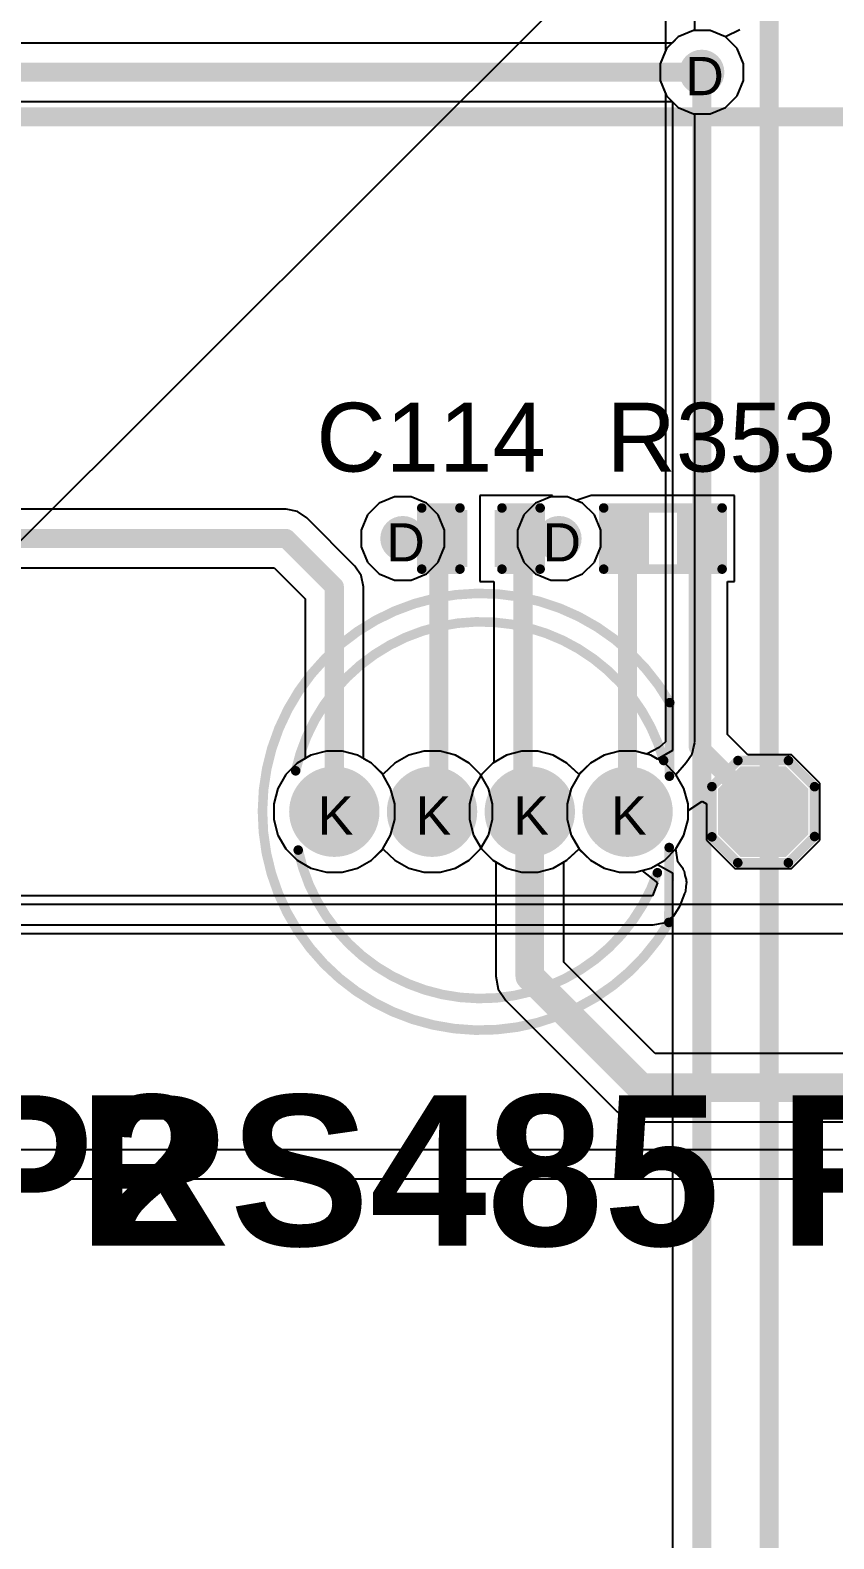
# Model space of a CAD drawing. Header units: inches. Extents: x -11 to 5428, y 0 to 5423.
# Drawn here: x 43.49 to 54.18, y 36.1 to 56.15 of the extents above; entities that cross this region are included whole.
import ezdxf

# ---------------------------------------------------------------- set-up
doc = ezdxf.new("R2010")
doc.units = ezdxf.units.IN
for name, color, linetype in [('Bottom Layer', 5, 'Continuous'), ('Bottom Solder', 6, 'Continuous'), ('Dimension', 6, 'Continuous'), ('Drill Drawing', 1, 'Continuous'), ('GND', 16, 'Continuous'), ('Multi-Layer', 9, 'Continuous'), ('Pad Holes', 156, 'Continuous'), ('PWR', 76, 'Continuous'), ('Top Layer', 1, 'Continuous'), ('Top Overlay', 2, 'Continuous'), ('Top Paste', 8, 'Continuous'), ('Top Solder', 216, 'Continuous'), ('Via Holes', 16, 'Continuous')]:
    doc.layers.add(name, color=color, linetype=linetype)
doc.styles.add('Arial', font='', dxfattribs={"height": 0.2})
doc.styles.add('Arial_Bold', font='', dxfattribs={"height": 0.2})
doc.styles.get('Arial').set_extended_font_data('Arial')
doc.styles.get('Arial_Bold').set_extended_font_data('Arial', bold=True)

# ---------------------------------------------------------------- blocks, each defined once
blk = doc.blocks.new('R___0402_268')
at = {"layer": 'Top Layer'}
for points in [[(-0.6984822199999999, -0.31747968), (-0.6984822199999999, 0.31752032), (-0.24128222, 0.31752032), (-0.24128222, -0.31747968)], [(0.24131778, -0.31747968), (0.24131778, 0.31752032), (0.69851778, 0.31752032), (0.69851778, -0.31747968)]]:
    blk.add_hatch(color=1, dxfattribs=at).paths.add_polyline_path(points)
at = {"layer": 'Top Paste'}
for points in [[(-0.6984822199999999, -0.31747968), (-0.6984822199999999, 0.31752032), (-0.24128222, 0.31752032), (-0.24128222, -0.31747968)], [(0.24131778, -0.31747968), (0.24131778, 0.31752032), (0.69851778, 0.31752032), (0.69851778, -0.31747968)]]:
    blk.add_hatch(color=8, dxfattribs=at).paths.add_polyline_path(points)
at = {"layer": 'Top Solder'}
for points in [[(-0.7534833799999999, -0.37248084), (-0.7534833799999999, 0.37252148), (-0.1862810599999999, 0.37252148), (-0.18628106, -0.37248084)], [(0.18631662, -0.37248084), (0.18631662, 0.37252148), (0.75351894, 0.37252148), (0.75351894, -0.37248084)]]:
    blk.add_hatch(color=216, dxfattribs=at).paths.add_polyline_path(points)
at = {"layer": 'Top Overlay'}
for points in [[(-0.78738222, -0.40637968, 0.127, 0.127, 0), (-0.78738222, 0.4064203199999999, 0.127, 0.127, 0)], [(-0.78738222, 0.4064203199999999, 0.127, 0.127, 0), (0.78741778, 0.4064203199999999, 0.127, 0.127, 0)], [(0.78741778, -0.40637968, 0.127, 0.127, 0), (0.78741778, 0.4064203199999999, 0.127, 0.127, 0)], [(-0.78738222, -0.40637968, 0.127, 0.127, 0), (0.78741778, -0.40637968, 0.127, 0.127, 0)], [(-0.81278222, -0.4317796799999999, 0.0032258, 0.0032258, 0), (0.8128177799999999, -0.4317796799999999, 0.0032258, 0.0032258, 0)]]:
    blk.add_lwpolyline(points, format="xyseb", dxfattribs=at)
for points in [[(-0.81913222, 0.4064203199999999, 0.0635, 0.0635, 1), (-0.75563222, 0.4064203199999999, 0.0635, 0.0635, 1)], [(-0.81913222, 0.4064203199999999, 0.0635, 0.0635, 1), (-0.75563222, 0.4064203199999999, 0.0635, 0.0635, 1)], [(0.75566778, 0.4064203199999999, 0.0635, 0.0635, 1), (0.81916778, 0.4064203199999999, 0.0635, 0.0635, 1)], [(0.75566778, 0.4064203199999999, 0.0635, 0.0635, 1), (0.81916778, 0.4064203199999999, 0.0635, 0.0635, 1)], [(-0.81913222, -0.40637968, 0.0635, 0.0635, 1), (-0.75563222, -0.40637968, 0.0635, 0.0635, 1)], [(-0.81913222, -0.40637968, 0.0635, 0.0635, 1), (-0.75563222, -0.40637968, 0.0635, 0.0635, 1)], [(0.75566778, -0.40637968, 0.0635, 0.0635, 1), (0.81916778, -0.40637968, 0.0635, 0.0635, 1)], [(0.75566778, -0.40637968, 0.0635, 0.0635, 1), (0.81916778, -0.40637968, 0.0635, 0.0635, 1)], [(-0.8135873999999998, -0.4317796799999999, 0.0016129, 0.0016129, 1), (-0.8119770399999999, -0.4317796799999999, 0.0016129, 0.0016129, 1)], [(0.8120125999999999, -0.4317796799999999, 0.0016129, 0.0016129, 1), (0.81362296, -0.4317796799999999, 0.0016129, 0.0016129, 1)]]:
    blk.add_lwpolyline(points, format="xyseb", close=True, dxfattribs=at)
blk = doc.blocks.new('WS2812D_F5_269')
at = {"layer": 'Bottom Layer'}
h = blk.add_hatch(color=5, dxfattribs=at)
edge = h.paths.add_edge_path()
edge.add_arc((-1.9499707, 2.032e-05), 0.5499989, 0, 360)
h = blk.add_hatch(color=5, dxfattribs=at)
edge = h.paths.add_edge_path()
edge.add_arc((-0.6499986999999999, 2.032e-05), 0.5499989, 0, 360)
h = blk.add_hatch(color=5, dxfattribs=at)
edge = h.paths.add_edge_path()
edge.add_arc((0.6499733, 2.032e-05), 0.5499989, 0, 360)
h = blk.add_hatch(color=5, dxfattribs=at)
edge = h.paths.add_edge_path()
edge.add_arc((1.9499453, 2.032e-05), 0.5499989, 0, 360)
at = {"layer": 'Bottom Solder'}
h = blk.add_hatch(color=6, dxfattribs=at)
edge = h.paths.add_edge_path()
edge.add_arc((-1.9499707, 2.032e-05), 0.6007989, 0, 360)
h = blk.add_hatch(color=6, dxfattribs=at)
edge = h.paths.add_edge_path()
edge.add_arc((-0.6499986999999999, 2.032e-05), 0.6007989, 0, 360)
h = blk.add_hatch(color=6, dxfattribs=at)
edge = h.paths.add_edge_path()
edge.add_arc((0.6499733, 2.032e-05), 0.6007989, 0, 360)
h = blk.add_hatch(color=6, dxfattribs=at)
edge = h.paths.add_edge_path()
edge.add_arc((1.9499453, 2.032e-05), 0.6007989, 0, 360)
at = {"layer": 'GND'}
h = blk.add_hatch(color=16, dxfattribs=at)
edge = h.paths.add_edge_path()
edge.add_arc((-1.9499707, 2.032e-05), 0.5499989, 0, 360)
h = blk.add_hatch(color=16, dxfattribs=at)
edge = h.paths.add_edge_path()
edge.add_arc((-0.6499986999999999, 2.032e-05), 0.5499989, 0, 360)
h = blk.add_hatch(color=16, dxfattribs=at)
edge = h.paths.add_edge_path()
edge.add_arc((0.6499733, 2.032e-05), 0.5499989, 0, 360)
h = blk.add_hatch(color=16, dxfattribs=at)
edge = h.paths.add_edge_path()
edge.add_arc((1.9499453, 2.032e-05), 0.5499989, 0, 360)
at = {"layer": 'Multi-Layer'}
h = blk.add_hatch(color=9, dxfattribs=at)
edge = h.paths.add_edge_path()
edge.add_arc((-1.9499707, 2.032e-05), 0.5499989, 0, 360)
h = blk.add_hatch(color=9, dxfattribs=at)
edge = h.paths.add_edge_path()
edge.add_arc((-0.6499986999999999, 2.032e-05), 0.5499989, 0, 360)
h = blk.add_hatch(color=9, dxfattribs=at)
edge = h.paths.add_edge_path()
edge.add_arc((0.6499733, 2.032e-05), 0.5499989, 0, 360)
h = blk.add_hatch(color=9, dxfattribs=at)
edge = h.paths.add_edge_path()
edge.add_arc((1.9499453, 2.032e-05), 0.5499989, 0, 360)
at = {"layer": 'Pad Holes'}
h = blk.add_hatch(color=7, dxfattribs=at)
edge = h.paths.add_edge_path()
edge.add_arc((-1.9499707, 2.032e-05), 0.35999928, 0, 360)
h = blk.add_hatch(color=7, dxfattribs=at)
edge = h.paths.add_edge_path()
edge.add_arc((-0.6499986999999999, 2.032e-05), 0.35999928, 0, 360)
h = blk.add_hatch(color=7, dxfattribs=at)
edge = h.paths.add_edge_path()
edge.add_arc((0.6499733, 2.032e-05), 0.35999928, 0, 360)
h = blk.add_hatch(color=7, dxfattribs=at)
edge = h.paths.add_edge_path()
edge.add_arc((1.9499453, 2.032e-05), 0.35999928, 0, 360)
at = {"layer": 'PWR'}
h = blk.add_hatch(color=76, dxfattribs=at)
edge = h.paths.add_edge_path()
edge.add_arc((-1.9499707, 2.032e-05), 0.5499989, 0, 360)
h = blk.add_hatch(color=76, dxfattribs=at)
edge = h.paths.add_edge_path()
edge.add_arc((-0.6499986999999999, 2.032e-05), 0.5499989, 0, 360)
h = blk.add_hatch(color=76, dxfattribs=at)
edge = h.paths.add_edge_path()
edge.add_arc((0.6499733, 2.032e-05), 0.5499989, 0, 360)
h = blk.add_hatch(color=76, dxfattribs=at)
edge = h.paths.add_edge_path()
edge.add_arc((1.9499453, 2.032e-05), 0.5499989, 0, 360)
at = {"layer": 'Top Layer'}
h = blk.add_hatch(color=1, dxfattribs=at)
edge = h.paths.add_edge_path()
edge.add_arc((-1.9499707, 2.032e-05), 0.5499989, 0, 360)
h = blk.add_hatch(color=1, dxfattribs=at)
edge = h.paths.add_edge_path()
edge.add_arc((-0.6499986999999999, 2.032e-05), 0.5499989, 0, 360)
h = blk.add_hatch(color=1, dxfattribs=at)
edge = h.paths.add_edge_path()
edge.add_arc((0.6499733, 2.032e-05), 0.5499989, 0, 360)
h = blk.add_hatch(color=1, dxfattribs=at)
edge = h.paths.add_edge_path()
edge.add_arc((1.9499453, 2.032e-05), 0.5499989, 0, 360)
at = {"layer": 'Top Solder'}
h = blk.add_hatch(color=216, dxfattribs=at)
edge = h.paths.add_edge_path()
edge.add_arc((-1.9499707, 2.032e-05), 0.6007989, 0, 360)
h = blk.add_hatch(color=216, dxfattribs=at)
edge = h.paths.add_edge_path()
edge.add_arc((-0.6499986999999999, 2.032e-05), 0.6007989, 0, 360)
h = blk.add_hatch(color=216, dxfattribs=at)
edge = h.paths.add_edge_path()
edge.add_arc((0.6499733, 2.032e-05), 0.6007989, 0, 360)
h = blk.add_hatch(color=216, dxfattribs=at)
edge = h.paths.add_edge_path()
edge.add_arc((1.9499453, 2.032e-05), 0.6007989, 0, 360)
at = {"layer": 'Top Overlay'}
for points in [[(2.49976894, -1.47119086, 0.127, 0.127, -3.705200551698449), (2.5109424, 1.44950434, 0.127, 0.127, 0)], [(-2.4642064, 0.5431282, 0.127, 0.127, -0.7808570852572787), (2.4299926, 0.68000626, 0.127, 0.127, 0)], [(2.5072213, 0.47195232, 0.127, 0.127, 0), (2.5109297, 1.44949672, 0.127, 0.127, 0)], [(2.3466552, -0.81129886, 0.127, 0.127, -0.7609480543791828), (-2.4299926, -0.51000914, 0.127, 0.127, 0)], [(2.4997537, -1.47119848, 0.127, 0.127, 0), (2.5035637, -0.4761788799999999, 0.127, 0.127, 0)]]:
    blk.add_lwpolyline(points, format="xyseb", dxfattribs=at)
for points in [[(2.4791797, 1.44949672, 0.0635, 0.0635, 1), (2.5426797, 1.44949672, 0.0635, 0.0635, 1)], [(2.4791924, 1.44950434, 0.0635, 0.0635, 1), (2.5426924, 1.44950434, 0.0635, 0.0635, 1)], [(-2.4959564, 0.5431282, 0.0635, 0.0635, 1), (-2.4324564, 0.5431282, 0.0635, 0.0635, 1)], [(2.3982426, 0.68000626, 0.0635, 0.0635, 1), (2.4617426, 0.68000626, 0.0635, 0.0635, 1)], [(2.4754713, 0.47195232, 0.0635, 0.0635, 1), (2.5389713, 0.47195232, 0.0635, 0.0635, 1)], [(-2.4617426, -0.51000914, 0.0635, 0.0635, 1), (-2.3982426, -0.51000914, 0.0635, 0.0635, 1)], [(2.4718137, -0.4761788799999999, 0.0635, 0.0635, 1), (2.5353137, -0.4761788799999999, 0.0635, 0.0635, 1)], [(2.3149052, -0.81129886, 0.0635, 0.0635, 1), (2.3784052, -0.81129886, 0.0635, 0.0635, 1)], [(2.4680037, -1.47119848, 0.0635, 0.0635, 1), (2.5315037, -1.47119848, 0.0635, 0.0635, 1)], [(2.46801894, -1.47119086, 0.0635, 0.0635, 1), (2.53151894, -1.47119086, 0.0635, 0.0635, 1)]]:
    blk.add_lwpolyline(points, format="xyseb", close=True, dxfattribs=at)
blk = doc.blocks.new('C___0402_270')
at = {"layer": 'Top Layer'}
for points in [[(-0.6985127, -0.31747968), (-0.6985127, 0.31752032), (-0.2413126999999999, 0.31752032), (-0.2413127, -0.31747968)], [(0.2412873, -0.31747968), (0.2412873, 0.31752032), (0.6984872999999999, 0.31752032), (0.6984872999999999, -0.31747968)]]:
    blk.add_hatch(color=1, dxfattribs=at).paths.add_polyline_path(points)
at = {"layer": 'Top Paste'}
for points in [[(-0.6985127, -0.31747968), (-0.6985127, 0.31752032), (-0.2413126999999999, 0.31752032), (-0.2413127, -0.31747968)], [(0.2412873, -0.31747968), (0.2412873, 0.31752032), (0.6984872999999999, 0.31752032), (0.6984872999999999, -0.31747968)]]:
    blk.add_hatch(color=8, dxfattribs=at).paths.add_polyline_path(points)
at = {"layer": 'Top Solder'}
for points in [[(-0.7585125799999999, -0.37747956), (-0.7585125799999999, 0.3775202), (-0.18131282, 0.3775202), (-0.18131282, -0.37747956)], [(0.1812874199999999, -0.37747956), (0.18128742, 0.3775202), (0.75848718, 0.3775202), (0.75848718, -0.37747956)]]:
    blk.add_hatch(color=216, dxfattribs=at).paths.add_polyline_path(points)
at = {"layer": 'Top Overlay'}
for points in [[(-0.7874127, 0.4064203199999999, 0.127, 0.127, 0), (-0.2794127, 0.4064203199999999, 0.127, 0.127, 0)], [(-0.7874127, -0.40637968, 0.127, 0.127, 0), (-0.7874127, 0.4064203199999999, 0.127, 0.127, 0)], [(0.2793873, 0.4064203199999999, 0.127, 0.127, 0), (0.7873872999999999, 0.4064203199999999, 0.127, 0.127, 0)], [(0.7873872999999999, -0.40637968, 0.127, 0.127, 0), (0.7873872999999999, 0.4064203199999999, 0.127, 0.127, 0)], [(-0.7874127, -0.40637968, 0.127, 0.127, 0), (-0.2794127, -0.40637968, 0.127, 0.127, 0)], [(0.2793873, -0.40637968, 0.127, 0.127, 0), (0.7873872999999999, -0.40637968, 0.127, 0.127, 0)]]:
    blk.add_lwpolyline(points, format="xyseb", dxfattribs=at)
for points in [[(-0.8191627, 0.4064203199999999, 0.0635, 0.0635, 1), (-0.7556626999999999, 0.4064203199999999, 0.0635, 0.0635, 1)], [(-0.8191627, 0.4064203199999999, 0.0635, 0.0635, 1), (-0.7556626999999999, 0.4064203199999999, 0.0635, 0.0635, 1)], [(-0.3111627, 0.4064203199999999, 0.0635, 0.0635, 1), (-0.2476627, 0.4064203199999999, 0.0635, 0.0635, 1)], [(0.2476373, 0.4064203199999999, 0.0635, 0.0635, 1), (0.3111373, 0.4064203199999999, 0.0635, 0.0635, 1)], [(0.7556373, 0.4064203199999999, 0.0635, 0.0635, 1), (0.8191373, 0.4064203199999999, 0.0635, 0.0635, 1)], [(0.7556373, 0.4064203199999999, 0.0635, 0.0635, 1), (0.8191373, 0.4064203199999999, 0.0635, 0.0635, 1)], [(-0.8191627, -0.40637968, 0.0635, 0.0635, 1), (-0.7556626999999999, -0.40637968, 0.0635, 0.0635, 1)], [(-0.8191627, -0.40637968, 0.0635, 0.0635, 1), (-0.7556626999999999, -0.40637968, 0.0635, 0.0635, 1)], [(-0.3111627, -0.40637968, 0.0635, 0.0635, 1), (-0.2476627, -0.40637968, 0.0635, 0.0635, 1)], [(0.2476373, -0.40637968, 0.0635, 0.0635, 1), (0.3111373, -0.40637968, 0.0635, 0.0635, 1)], [(0.7556373, -0.40637968, 0.0635, 0.0635, 1), (0.8191373, -0.40637968, 0.0635, 0.0635, 1)], [(0.7556373, -0.40637968, 0.0635, 0.0635, 1), (0.8191373, -0.40637968, 0.0635, 0.0635, 1)]]:
    blk.add_lwpolyline(points, format="xyseb", close=True, dxfattribs=at)
blk = doc.blocks.new('T____________0_5___642')
at = {"layer": 'Top Layer'}
blk.add_hatch(color=1, dxfattribs=at).paths.add_polyline_path([(0.250017915, 0.50002059), (-0.249982355, 0.50002059), (-0.4999824899999999, 0.250020455), (-0.4999824899999999, -0.249979815), (-0.249982355, -0.49997995), (0.250017915, -0.49997995), (0.5000180499999999, -0.249979815), (0.5000180499999999, 0.250020455)])
at = {"layer": 'Top Paste'}
blk.add_hatch(color=8, dxfattribs=at).paths.add_polyline_path([(0.250017915, 0.50002059), (-0.249982355, 0.50002059), (-0.4999824899999999, 0.250020455), (-0.4999824899999999, -0.249979815), (-0.249982355, -0.49997995), (0.250017915, -0.49997995), (0.5000180499999999, -0.249979815), (0.5000180499999999, 0.250020455)])
at = {"layer": 'Top Solder'}
blk.add_hatch(color=216, dxfattribs=at).paths.add_polyline_path([(0.300817915, 0.60162059), (-0.300782355, 0.60162059), (-0.60158249, 0.300820455), (-0.60158249, -0.300779815), (-0.300782355, -0.60157995), (0.300817915, -0.60157995), (0.6016180499999999, -0.300779815), (0.6016180499999999, 0.300820455)])
at = {"layer": 'Top Overlay'}
for points in [[(-0.68187062, 0.33316672, 0.127, 0.127, 0), (-0.33551622, 0.67952112, 0.127, 0.127, 0)], [(-0.33551622, 0.67952112, 0.127, 0.127, 0), (0.33651698, 0.67952112, 0.127, 0.127, 0)], [(0.33651698, 0.67952112, 0.127, 0.127, 0), (0.68363338, 0.33235392, 0.127, 0.127, 0)], [(-0.68187062, -0.33414208, 0.127, 0.127, 0), (-0.68187062, 0.33316672, 0.127, 0.127, 0)], [(0.68363338, -0.32982408, 0.127, 0.127, 0), (0.68363338, 0.33235392, 0.127, 0.127, 0)], [(-0.68187062, -0.33414208, 0.127, 0.127, 0), (-0.33739582, -0.67861688, 0.127, 0.127, 0)], [(0.33489138, -0.67861688, 0.127, 0.127, 0), (0.68363338, -0.32982408, 0.127, 0.127, 0)], [(-0.33739582, -0.67861688, 0.127, 0.127, 0), (0.33489138, -0.67861688, 0.127, 0.127, 0)]]:
    blk.add_lwpolyline(points, format="xyseb", dxfattribs=at)
for points in [[(-0.36726622, 0.67952112, 0.0635, 0.0635, 1), (-0.30376622, 0.67952112, 0.0635, 0.0635, 1)], [(-0.36726622, 0.67952112, 0.0635, 0.0635, 1), (-0.30376622, 0.67952112, 0.0635, 0.0635, 1)], [(0.30476698, 0.67952112, 0.0635, 0.0635, 1), (0.36826698, 0.67952112, 0.0635, 0.0635, 1)], [(0.30476698, 0.67952112, 0.0635, 0.0635, 1), (0.36826698, 0.67952112, 0.0635, 0.0635, 1)], [(-0.7136206199999999, 0.33316672, 0.0635, 0.0635, 1), (-0.65012062, 0.33316672, 0.0635, 0.0635, 1)], [(-0.7136206199999999, 0.33316672, 0.0635, 0.0635, 1), (-0.65012062, 0.33316672, 0.0635, 0.0635, 1)], [(0.6518833799999999, 0.33235392, 0.0635, 0.0635, 1), (0.71538338, 0.33235392, 0.0635, 0.0635, 1)], [(0.6518833799999999, 0.33235392, 0.0635, 0.0635, 1), (0.71538338, 0.33235392, 0.0635, 0.0635, 1)], [(-0.7136206199999999, -0.33414208, 0.0635, 0.0635, 1), (-0.65012062, -0.33414208, 0.0635, 0.0635, 1)], [(-0.7136206199999999, -0.33414208, 0.0635, 0.0635, 1), (-0.65012062, -0.33414208, 0.0635, 0.0635, 1)], [(0.6518833799999999, -0.32982408, 0.0635, 0.0635, 1), (0.71538338, -0.32982408, 0.0635, 0.0635, 1)], [(0.6518833799999999, -0.32982408, 0.0635, 0.0635, 1), (0.71538338, -0.32982408, 0.0635, 0.0635, 1)], [(-0.36914582, -0.67861688, 0.0635, 0.0635, 1), (-0.30564582, -0.67861688, 0.0635, 0.0635, 1)], [(-0.36914582, -0.67861688, 0.0635, 0.0635, 1), (-0.30564582, -0.67861688, 0.0635, 0.0635, 1)], [(0.30314138, -0.67861688, 0.0635, 0.0635, 1), (0.36664138, -0.67861688, 0.0635, 0.0635, 1)], [(0.30314138, -0.67861688, 0.0635, 0.0635, 1), (0.36664138, -0.67861688, 0.0635, 0.0635, 1)]]:
    blk.add_lwpolyline(points, format="xyseb", close=True, dxfattribs=at)

msp = doc.modelspace()

# ---------------------------------------------------------------- hatches: boundary and pattern name
at = {"layer": 'Bottom Layer'}
h = msp.add_hatch(color=5, dxfattribs=at)
edge = h.paths.add_edge_path()
edge.add_arc((52.42555682, 55.5928403), 0.2999994, 0, 360)
h = msp.add_hatch(color=5, dxfattribs=at)
edge = h.paths.add_edge_path()
edge.add_arc((48.44880074, 49.3964595), 0.2999994, 0, 360)
h = msp.add_hatch(color=5, dxfattribs=at)
edge = h.paths.add_edge_path()
edge.add_arc((50.52659186, 49.3964595), 0.2999994, 0, 360)
at = {"layer": 'GND'}
h = msp.add_hatch(color=16, dxfattribs=at)
edge = h.paths.add_edge_path()
edge.add_arc((52.42555682, 55.5928403), 0.2999994, 0, 360)
h = msp.add_hatch(color=16, dxfattribs=at)
edge = h.paths.add_edge_path()
edge.add_arc((48.44880074, 49.3964595), 0.2999994, 0, 360)
h = msp.add_hatch(color=16, dxfattribs=at)
edge = h.paths.add_edge_path()
edge.add_arc((50.52659186, 49.3964595), 0.2999994, 0, 360)
at = {"layer": 'PWR'}
h = msp.add_hatch(color=76, dxfattribs=at)
edge = h.paths.add_edge_path()
edge.add_arc((52.42555682, 55.5928403), 0.2999994, 0, 360)
h = msp.add_hatch(color=76, dxfattribs=at)
edge = h.paths.add_edge_path()
edge.add_arc((48.44880074, 49.3964595), 0.2999994, 0, 360)
h = msp.add_hatch(color=76, dxfattribs=at)
edge = h.paths.add_edge_path()
edge.add_arc((50.52659186, 49.3964595), 0.2999994, 0, 360)
at = {"layer": 'Top Layer'}
h = msp.add_hatch(color=1, dxfattribs=at)
edge = h.paths.add_edge_path()
edge.add_arc((52.42555682, 55.5928403), 0.2999994, 0, 360)
h = msp.add_hatch(color=1, dxfattribs=at)
edge = h.paths.add_edge_path()
edge.add_arc((48.44880074, 49.3964595), 0.2999994, 0, 360)
h = msp.add_hatch(color=1, dxfattribs=at)
edge = h.paths.add_edge_path()
edge.add_arc((50.52659186, 49.3964595), 0.2999994, 0, 360)
at = {"layer": 'Via Holes'}
h = msp.add_hatch(color=7, dxfattribs=at)
edge = h.paths.add_edge_path()
edge.add_arc((52.42555682, 55.5928403), 0.1499997, 0, 360)
h = msp.add_hatch(color=7, dxfattribs=at)
edge = h.paths.add_edge_path()
edge.add_arc((48.44880074, 49.3964595), 0.1499997, 0, 360)
h = msp.add_hatch(color=7, dxfattribs=at)
edge = h.paths.add_edge_path()
edge.add_arc((50.52659186, 49.3964595), 0.1499997, 0, 360)

# ---------------------------------------------------------------- linework, layer by layer
at = {"layer": 'Bottom Layer'}
for p, q in [((52.31535891999999, 56.14683969999999), (52.11174236, 56.062499)), ((52.53575472, 56.14683969999999), (52.31535891999999, 56.14683969999999)), ((52.73936874, 56.062499), (52.53575472, 56.14683969999999)), ((52.93234524, 56.15689556), (52.73936874, 56.062499)), ((52.11174236, 56.062499), (51.95589812, 55.90665476)), ((51.95589812, 55.90665476), (51.87155742, 55.70303819999999)), ((51.87155742, 55.70303819999999), (51.87155742, 55.4826424)), ((51.87155742, 55.4826424), (51.95589812, 55.27902584)), ((51.95589812, 55.27902584), (52.03714764, 55.19777632)), ((52.03714764, 55.19777632), (52.03714764, 46.5805774)), ((50.41639395999999, 49.9504589), (50.2127774, 49.8661182)), ((50.63678976, 49.9504589), (50.41639395999999, 49.9504589)), ((50.84040631999999, 49.8661182), (50.63678976, 49.9504589)), ((50.2127774, 49.8661182), (50.05693316, 49.71027396)), ((50.99625056, 49.71027396), (50.84040631999999, 49.8661182)), ((50.05693316, 49.71027396), (49.97259245999999, 49.5066574)), ((51.08059126, 49.5066574), (50.99625056, 49.71027396)), ((49.97259245999999, 49.5066574), (49.97259245999999, 49.2862616)), ((51.08059126, 49.2862616), (51.08059126, 49.5066574)), ((49.97259245999999, 49.2862616), (50.05693316, 49.08264504)), ((50.99625056, 49.08264504), (51.08059126, 49.2862616)), ((50.05693316, 49.08264504), (50.2127774, 48.9268008)), ((50.2127774, 48.9268008), (50.41639395999999, 48.8424601)), ((50.63678976, 48.8424601), (50.84040631999999, 48.9268008)), ((50.84040631999999, 48.9268008), (50.99625056, 49.08264504)), ((50.41639395999999, 48.8424601), (50.63678976, 48.8424601)), ((47.22740618, 46.51595472), (47.04407152, 46.41010783999999)), ((47.43188888, 46.5707476), (47.22740618, 46.51595472)), ((47.64358772, 46.5707476), (47.43188888, 46.5707476)), ((47.84807042, 46.51595472), (47.64358772, 46.5707476)), ((48.03140507999999, 46.41010783999999), (47.84807042, 46.51595472)), ((49.82735018, 46.51595472), (49.64401552, 46.41010783999999)), ((50.03183288, 46.5707476), (49.82735018, 46.51595472)), ((50.24353172, 46.5707476), (50.03183288, 46.5707476)), ((50.44801442, 46.51595472), (50.24353172, 46.5707476)), ((50.63134907999999, 46.41010783999999), (50.44801442, 46.51595472)), ((51.12732218, 46.51595472), (50.94398752, 46.41010783999999)), ((51.33180488, 46.5707476), (51.12732218, 46.51595472)), ((51.54350372, 46.5707476), (51.33180488, 46.5707476)), ((51.74798642, 46.51595472), (51.54350372, 46.5707476)), ((51.83394764, 46.46632566), (51.74798642, 46.51595472)), ((52.03714764, 46.5805774), (51.83394764, 46.46632566)), ((47.04407152, 46.41010783999999), (46.89437916, 46.26041548)), ((48.18109744, 46.26041548), (48.03140507999999, 46.41010783999999)), ((49.64401552, 46.41010783999999), (49.49432316, 46.26041548)), ((50.65290352, 46.3885534), (50.63134907999999, 46.41010783999999)), ((50.7876683, 46.26642258), (50.65290352, 46.3885534)), ((50.92243308, 46.3885534), (50.7876683, 46.26642258)), ((50.94398752, 46.41010783999999), (50.92243308, 46.3885534)), ((46.89437916, 46.26041548), (46.78853228, 46.07708081999999)), ((48.28694432, 46.07708081999999), (48.18109744, 46.26041548)), ((49.49432316, 46.26041548), (49.38847628, 46.07708081999999)), ((46.78853228, 46.07708081999999), (46.7337394, 45.87259812)), ((48.3417372, 45.87259812), (48.28694432, 46.07708081999999)), ((49.38847628, 46.07708081999999), (49.3336834, 45.87259812)), ((46.7337394, 45.87259812), (46.7337394, 45.66089928)), ((48.3417372, 45.66089928), (48.3417372, 45.87259812)), ((49.3336834, 45.87259812), (49.3336834, 45.66089928)), ((46.7337394, 45.66089928), (46.78853228, 45.45641658)), ((48.28694432, 45.45641658), (48.3417372, 45.66089928)), ((49.3336834, 45.66089928), (49.38847628, 45.45641658)), ((46.78853228, 45.45641658), (46.89437916, 45.27308192)), ((48.18109744, 45.27308192), (48.28694432, 45.45641658)), ((49.38847628, 45.45641658), (49.49432316, 45.27308192)), ((46.89437916, 45.27308192), (47.04407152, 45.12338956)), ((47.04407152, 45.12338956), (47.22740618, 45.01754268)), ((47.84807042, 45.01754268), (48.03140507999999, 45.12338956)), ((48.03140507999999, 45.12338956), (48.18109744, 45.27308192)), ((49.49432316, 45.27308192), (49.64401552, 45.12338956)), ((49.64401552, 45.12338956), (49.82735018, 45.01754268)), ((50.44801442, 45.01754268), (50.63134907999999, 45.12338956)), ((50.63134907999999, 45.12338956), (50.65290352, 45.144944)), ((50.65290352, 45.144944), (50.7876683, 45.26707482)), ((50.7876683, 45.26707482), (50.92243308, 45.144944)), ((50.92243308, 45.144944), (50.94398752, 45.12338956)), ((50.94398752, 45.12338956), (51.12732218, 45.01754268)), ((47.22740618, 45.01754268), (47.43188888, 44.9627498)), ((47.43188888, 44.9627498), (47.64358772, 44.9627498)), ((47.64358772, 44.9627498), (47.84807042, 45.01754268)), ((49.82735018, 45.01754268), (50.03183288, 44.9627498)), ((50.03183288, 44.9627498), (50.24353172, 44.9627498)), ((50.24353172, 44.9627498), (50.44801442, 45.01754268)), ((51.12732218, 45.01754268), (51.33180488, 44.9627498)), ((51.33180488, 44.9627498), (51.54350372, 44.9627498)), ((51.54350372, 44.9627498), (51.74798642, 45.01754268)), ((51.74798642, 45.01754268), (51.83394764, 45.06717174)), ((51.83394764, 45.06717174), (52.03714764, 44.95292)), ((52.03714764, 44.95292), (52.03714764, 28.3604208))]:
    msp.add_line(p, q, dxfattribs=at)
for points in [[(53.32081030000001, 22.2188151, 0.254, 0.254, 0), (53.32081030000001, 68.2752127, 0.254, 0.254, 0)], [(52.4256127, 27.9654127, 0.254, 0.254, 0), (52.4256127, 55.59278442, 0.254, 0.254, 0)]]:
    msp.add_lwpolyline(points, format="xyseb", dxfattribs=at)
msp.add_lwpolyline([(52.3621127, 55.59278442, 0.127, 0.127, 1), (52.4891127, 55.59278442, 0.127, 0.127, 1)], format="xyseb", close=True, dxfattribs=at)
at = {"layer": 'Bottom Solder'}
msp.add_line((6.24482114, 12.31926162), (5427.55747608, 5423.36647608), dxfattribs=at)
at = {"layer": 'Dimension'}
msp.add_lwpolyline([(0, 55.00001446, 0.254, 0.254, 0), (344.00002574, 55.00001446, 0.254, 0.254, 0)], format="xyseb", dxfattribs=at)
at = {"layer": 'GND'}
for p, q in [((52.31535891999999, 56.14683969999999), (52.11174236, 56.062499)), ((52.53575472, 56.14683969999999), (52.31535891999999, 56.14683969999999)), ((52.73937127999999, 56.062499), (52.53575472, 56.14683969999999)), ((52.11174236, 56.062499), (51.95589812, 55.90665476)), ((52.89521552, 55.90665476), (52.73937127999999, 56.062499)), ((51.95589812, 55.90665476), (51.87155742, 55.70303819999999)), ((52.97955622, 55.70303819999999), (52.89521552, 55.90665476)), ((51.87155742, 55.70303819999999), (51.87155742, 55.4826424)), ((52.97955622, 55.4826424), (52.97955622, 55.70303819999999)), ((51.87155742, 55.4826424), (51.95589812, 55.27902584)), ((52.89521552, 55.27902584), (52.97955622, 55.4826424)), ((51.95589812, 55.27902584), (52.11174236, 55.1231816)), ((52.73937127999999, 55.1231816), (52.89521552, 55.27902584)), ((52.11174236, 55.1231816), (52.31535891999999, 55.0388409)), ((52.31535891999999, 55.0388409), (52.53575472, 55.0388409)), ((52.53575472, 55.0388409), (52.73937127999999, 55.1231816)), ((50.41639395999999, 49.9504589), (50.2127774, 49.8661182)), ((50.63678976, 49.9504589), (50.41639395999999, 49.9504589)), ((50.84040631999999, 49.8661182), (50.63678976, 49.9504589)), ((50.2127774, 49.8661182), (50.05693316, 49.71027396)), ((50.99625056, 49.71027396), (50.84040631999999, 49.8661182)), ((50.05693316, 49.71027396), (49.97259245999999, 49.5066574)), ((51.08059126, 49.5066574), (50.99625056, 49.71027396)), ((49.97259245999999, 49.5066574), (49.97259245999999, 49.2862616)), ((51.08059126, 49.2862616), (51.08059126, 49.5066574)), ((49.97259245999999, 49.2862616), (50.05693316, 49.08264504)), ((50.99625056, 49.08264504), (51.08059126, 49.2862616)), ((50.05693316, 49.08264504), (50.2127774, 48.9268008)), ((50.2127774, 48.9268008), (50.41639395999999, 48.8424601)), ((50.63678976, 48.8424601), (50.84040631999999, 48.9268008)), ((50.84040631999999, 48.9268008), (50.99625056, 49.08264504)), ((50.41639395999999, 48.8424601), (50.63678976, 48.8424601)), ((47.22740618, 46.51595472), (47.04407152, 46.41010783999999)), ((47.43188888, 46.5707476), (47.22740618, 46.51595472)), ((47.64358772, 46.5707476), (47.43188888, 46.5707476)), ((47.84807042, 46.51595472), (47.64358772, 46.5707476)), ((48.03140507999999, 46.41010783999999), (47.84807042, 46.51595472)), ((49.82735018, 46.51595472), (49.64401552, 46.41010783999999)), ((50.03183288, 46.5707476), (49.82735018, 46.51595472)), ((50.24353172, 46.5707476), (50.03183288, 46.5707476)), ((50.44801442, 46.51595472), (50.24353172, 46.5707476)), ((50.63134654, 46.41011038), (50.44801442, 46.51595472)), ((51.12732218, 46.51595472), (50.94398752, 46.41010783999999)), ((51.33180488, 46.5707476), (51.12732218, 46.51595472)), ((51.54350372, 46.5707476), (51.33180488, 46.5707476)), ((51.74798642, 46.51595472), (51.54350372, 46.5707476)), ((51.93132108, 46.41010783999999), (51.74798642, 46.51595472)), ((47.04407152, 46.41010783999999), (46.89437916, 46.26041548)), ((48.18109744, 46.26041548), (48.03140507999999, 46.41010783999999)), ((49.64401552, 46.41010783999999), (49.49432316, 46.26041548)), ((50.7876683, 46.2665064), (50.63134654, 46.41011038)), ((50.94398752, 46.41010783999999), (50.7876683, 46.2665064)), ((52.08101343999999, 46.26041548), (51.93132108, 46.41010783999999)), ((46.89437916, 46.26041548), (46.78853228, 46.07708081999999)), ((48.28694432, 46.07708081999999), (48.18109744, 46.26041548)), ((49.49432316, 46.26041548), (49.38847628, 46.07708081999999)), ((52.18686031999999, 46.07708081999999), (52.08101343999999, 46.26041548)), ((46.78853228, 46.07708081999999), (46.7337394, 45.87259812)), ((48.3417372, 45.87259812), (48.28694432, 46.07708081999999)), ((49.38847628, 46.07708081999999), (49.3336834, 45.87259812)), ((52.24165319999999, 45.87259812), (52.18686031999999, 46.07708081999999)), ((46.7337394, 45.87259812), (46.7337394, 45.66089928)), ((48.3417372, 45.66089928), (48.3417372, 45.87259812)), ((49.3336834, 45.87259812), (49.3336834, 45.66089928)), ((52.24165319999999, 45.66089928), (52.24165319999999, 45.87259812)), ((46.7337394, 45.66089928), (46.78853228, 45.45641658)), ((48.28694432, 45.45641658), (48.3417372, 45.66089928)), ((49.3336834, 45.66089928), (49.38847628, 45.45641658)), ((52.18686031999999, 45.45641658), (52.24165319999999, 45.66089928)), ((46.78853228, 45.45641658), (46.89437916, 45.27308192)), ((48.18109744, 45.27308192), (48.28694432, 45.45641658)), ((49.38847628, 45.45641658), (49.49432316, 45.27308192)), ((52.08101343999999, 45.27308192), (52.18686031999999, 45.45641658)), ((46.89437916, 45.27308192), (47.04407152, 45.12338956)), ((47.04407152, 45.12338956), (47.22740618, 45.01754268)), ((47.84807042, 45.01754268), (48.03140507999999, 45.12338956)), ((48.03140507999999, 45.12338956), (48.18109744, 45.27308192)), ((49.49432316, 45.27308192), (49.64401552, 45.12338956)), ((49.64401552, 45.12338956), (49.82735018, 45.01754268)), ((50.44801442, 45.01754268), (50.63134907999999, 45.12338956)), ((50.63134907999999, 45.12338956), (50.7876683, 45.266991)), ((50.7876683, 45.266991), (50.94399005999999, 45.12338702)), ((50.94399005999999, 45.12338702), (51.12732218, 45.01754268)), ((51.74798642, 45.01754268), (51.93132108, 45.12338956)), ((51.93132108, 45.12338956), (52.08101343999999, 45.27308192)), ((47.22740618, 45.01754268), (47.43188888, 44.9627498)), ((47.43188888, 44.9627498), (47.64358772, 44.9627498)), ((47.64358772, 44.9627498), (47.84807042, 45.01754268)), ((49.82735018, 45.01754268), (50.03183288, 44.9627498)), ((50.03183288, 44.9627498), (50.24353172, 44.9627498)), ((50.24353172, 44.9627498), (50.44801442, 45.01754268)), ((51.12732218, 45.01754268), (51.33180488, 44.9627498)), ((51.33180488, 44.9627498), (51.54350372, 44.9627498)), ((51.54350372, 44.9627498), (51.74798642, 45.01754268)), ((63.30880149999999, 44.53571992), (10.73726072, 44.53571992)), ((0.4064, 44.14725486), (64.69198136, 44.14725486)), ((84.8876763, 41.2750508), (0.4064, 41.2750508)), ((10.73726072, 40.88658573999999), (84.8876763, 40.88658573999999))]:
    msp.add_line(p, q, dxfattribs=at)
at = {"layer": 'PWR'}
for p, q in [((51.943, 63.83684972), (51.943, 55.87551689999999)), ((52.33146506, 56.14683969999999), (52.33146506, 63.83684972)), ((52.53575472, 56.14683969999999), (52.33146506, 56.14683969999999)), ((52.73937127999999, 56.062499), (52.53575472, 56.14683969999999)), ((52.89521552, 55.90665476), (52.73937127999999, 56.062499)), ((51.943, 55.87551689999999), (51.87155742, 55.70303819999999)), ((52.97955622, 55.70303819999999), (52.89521552, 55.90665476)), ((51.87155742, 55.70303819999999), (51.87155742, 55.4826424)), ((52.97955622, 55.4826424), (52.97955622, 55.70303819999999)), ((51.87155742, 55.4826424), (51.943, 55.3101637)), ((52.89521552, 55.27902584), (52.97955622, 55.4826424)), ((51.943, 55.3101637), (51.943, 46.69666048)), ((52.73937127999999, 55.1231816), (52.89521552, 55.27902584)), ((52.33146506, 46.69666048), (52.33146506, 55.0388409)), ((52.33146506, 55.0388409), (52.53575472, 55.0388409)), ((52.53575472, 55.0388409), (52.73937127999999, 55.1231816)), ((48.33860284, 49.9504589), (48.13498627999999, 49.8661182)), ((48.55899864, 49.9504589), (48.33860284, 49.9504589)), ((48.7626152, 49.8661182), (48.55899864, 49.9504589)), ((48.13498627999999, 49.8661182), (47.97914204, 49.71027396)), ((48.91845944, 49.71027396), (48.7626152, 49.8661182)), ((47.97914204, 49.71027396), (47.89480133999999, 49.5066574)), ((49.00280014, 49.5066574), (48.91845944, 49.71027396)), ((47.89480133999999, 49.5066574), (47.89480133999999, 49.2862616)), ((49.00280014, 49.2862616), (49.00280014, 49.5066574)), ((47.89480133999999, 49.2862616), (47.97914204, 49.08264504)), ((48.91845944, 49.08264504), (49.00280014, 49.2862616)), ((47.97914204, 49.08264504), (48.13498627999999, 48.9268008)), ((48.13498627999999, 48.9268008), (48.33860284, 48.8424601)), ((48.55899864, 48.8424601), (48.7626152, 48.9268008)), ((48.7626152, 48.9268008), (48.91845944, 49.08264504)), ((48.33860284, 48.8424601), (48.55899864, 48.8424601)), ((47.22740618, 46.51595472), (47.04407152, 46.41010783999999)), ((47.43188888, 46.5707476), (47.22740618, 46.51595472)), ((47.64358772, 46.5707476), (47.43188888, 46.5707476)), ((47.84807042, 46.51595472), (47.64358772, 46.5707476)), ((48.03140254, 46.41011038), (47.84807042, 46.51595472)), ((48.52737817999999, 46.51595472), (48.34404352, 46.41010783999999)), ((48.73186088, 46.5707476), (48.52737817999999, 46.51595472)), ((48.94355972, 46.5707476), (48.73186088, 46.5707476)), ((49.14804242, 46.51595472), (48.94355972, 46.5707476)), ((49.33137708, 46.41010783999999), (49.14804242, 46.51595472)), ((51.12732218, 46.51595472), (50.94398752, 46.41010783999999)), ((51.33180488, 46.5707476), (51.12732218, 46.51595472)), ((51.54350372, 46.5707476), (51.33180488, 46.5707476)), ((51.68899746, 46.53176113999999), (51.54350372, 46.5707476)), ((51.85942638, 46.61921842), (51.68899746, 46.53176113999999)), ((51.943, 46.69666048), (51.85942638, 46.61921842)), ((52.25575528, 46.47894946), (52.29597618, 46.534451)), ((52.29597618, 46.534451), (52.29772115999999, 46.54175604)), ((52.29772115999999, 46.54175604), (52.30189438, 46.5480019)), ((52.30189438, 46.5480019), (52.31526748, 46.61523316)), ((52.31526748, 46.61523316), (52.33118312, 46.68187768)), ((52.32999947999999, 46.68929194), (52.33146506, 46.69666048)), ((52.33118312, 46.68187768), (52.32999947999999, 46.68929194)), ((47.04407152, 46.41010783999999), (46.89437916, 46.26041548)), ((48.1877243, 46.2665064), (48.03140254, 46.41011038)), ((48.34404352, 46.41010783999999), (48.1877243, 46.2665064)), ((49.48106944, 46.26041548), (49.33137708, 46.41010783999999)), ((50.94398752, 46.41010783999999), (50.79429516, 46.26041548)), ((52.08101343999999, 46.26041293999999), (52.21768829999999, 46.42197725999999)), ((52.21768829999999, 46.42197725999999), (52.25575528, 46.47894946)), ((46.89437916, 46.26041548), (46.78853228, 46.07708081999999)), ((49.58691632, 46.07708081999999), (49.48106944, 46.26041548)), ((50.79429516, 46.26041548), (50.68844828, 46.07708081999999)), ((52.18686031999999, 46.07708081999999), (52.08101343999999, 46.26041293999999)), ((46.78853228, 46.07708081999999), (46.7337394, 45.87259812)), ((49.6417092, 45.87259812), (49.58691632, 46.07708081999999)), ((50.68844828, 46.07708081999999), (50.6336554, 45.87259812)), ((52.24165319999999, 45.87259812), (52.18686031999999, 46.07708081999999)), ((46.7337394, 45.87259812), (46.7337394, 45.66089928)), ((49.6417092, 45.66089928), (49.6417092, 45.87259812)), ((50.6336554, 45.87259812), (50.6336554, 45.66089928)), ((52.24165319999999, 45.66089928), (52.24165319999999, 45.87259812)), ((46.7337394, 45.66089928), (46.78853228, 45.45641658)), ((49.58691632, 45.45641658), (49.6417092, 45.66089928)), ((50.6336554, 45.66089928), (50.68844828, 45.45641658)), ((52.18686031999999, 45.45641658), (52.24165319999999, 45.66089928)), ((46.78853228, 45.45641658), (46.89437916, 45.27308192)), ((49.48106944, 45.27308192), (49.58691632, 45.45641658)), ((50.68844828, 45.45641658), (50.79429516, 45.27308192)), ((52.08101343999999, 45.27308446), (52.18686031999999, 45.45641658)), ((46.89437916, 45.27308192), (47.04407152, 45.12338956)), ((47.04407152, 45.12338956), (47.22740618, 45.01754268)), ((47.84807042, 45.01754268), (48.03140507999999, 45.12338956)), ((48.03140507999999, 45.12338956), (48.1877243, 45.266991)), ((48.1877243, 45.266991), (48.34404606, 45.12338702)), ((48.34404606, 45.12338702), (48.52737817999999, 45.01754268)), ((49.14804242, 45.01754268), (49.33137708, 45.12338956)), ((49.33137708, 45.12338956), (49.48106944, 45.27308192)), ((50.79429516, 45.27308192), (50.94398752, 45.12338956)), ((50.94398752, 45.12338956), (51.12732218, 45.01754268)), ((52.10640581999999, 45.10047622), (52.08101343999999, 45.27308446)), ((47.22740618, 45.01754268), (47.43188888, 44.9627498)), ((47.43188888, 44.9627498), (47.64358772, 44.9627498)), ((47.64358772, 44.9627498), (47.84807042, 45.01754268)), ((48.52737817999999, 45.01754268), (48.73186088, 44.9627498)), ((48.73186088, 44.9627498), (48.94355972, 44.9627498)), ((48.94355972, 44.9627498), (49.14804242, 45.01754268)), ((51.12732218, 45.01754268), (51.33180488, 44.9627498)), ((51.33180488, 44.9627498), (51.54350372, 44.9627498)), ((51.54350372, 44.9627498), (51.62963512, 44.98582824)), ((51.62963512, 44.98582824), (51.83763571999999, 44.81999926)), ((52.13988809999999, 45.05260483999999), (52.10640581999999, 45.10047622)), ((52.17760456, 45.00795417999999), (52.13988809999999, 45.05260483999999)), ((52.18303762, 44.9909184), (52.17760456, 45.00795417999999)), ((52.1932789, 44.9762753), (52.18303762, 44.9909184)), ((52.20589508, 44.91923197999999), (52.1932789, 44.9762753)), ((52.22365222000001, 44.86354502), (52.20589508, 44.91923197999999)), ((51.83763571999999, 44.81999926), (51.7714738, 44.65011389999999)), ((52.20273277999999, 44.69663146), (52.2109319, 44.712509)), ((52.2109319, 44.712509), (52.2158341, 44.77073088)), ((52.2158341, 44.77073088), (52.22601187999999, 44.82827966)), ((52.22215108, 44.845732), (52.22365222000001, 44.86354502)), ((52.22601187999999, 44.82827966), (52.22215108, 44.845732)), ((51.7714738, 44.65011389999999), (12.827, 44.65011389999999)), ((52.13036818, 44.50145532), (52.13119114000001, 44.50558789999999)), ((52.13119114000001, 44.50558789999999), (52.13345681999999, 44.50914135999999)), ((52.13345681999999, 44.50914135999999), (52.19961874, 44.67902418)), ((52.19961874, 44.67902418), (52.20273277999999, 44.69663146)), ((51.92774984, 44.29447072), (51.9865229, 44.33558061999999)), ((51.9865229, 44.33558061999999), (52.04615955999999, 44.37542814)), ((52.04615955999999, 44.37542814), (52.0484989, 44.37893079999999)), ((52.0484989, 44.37893079999999), (52.05195329999999, 44.38134633999999)), ((52.05195329999999, 44.38134633999999), (52.09052828, 44.44182882)), ((52.09052828, 44.44182882), (52.13036818, 44.50145532)), ((12.827, 44.26164884), (51.7714738, 44.26164884)), ((51.7714738, 44.26164884), (51.77560637999999, 44.2624718)), ((51.77560637999999, 44.2624718), (51.7797542, 44.26173774)), ((51.7797542, 44.26173774), (51.84975914, 44.27722158)), ((51.84975914, 44.27722158), (51.92013237999999, 44.29121952)), ((51.92013237999999, 44.29121952), (51.92363758, 44.29356139999999)), ((51.92363758, 44.29356139999999), (51.92774984, 44.29447072))]:
    msp.add_line(p, q, dxfattribs=at)
at = {"layer": 'Top Layer'}
for p, q in [((52.31535891999999, 56.14683969999999), (52.11174236, 56.062499)), ((52.53575472, 56.14683969999999), (52.31535891999999, 56.14683969999999)), ((52.73937127999999, 56.062499), (52.53575472, 56.14683969999999)), ((52.03054871999999, 55.98130536), (7.5132311, 55.98130536)), ((52.11174236, 56.062499), (52.03054871999999, 55.98130536)), ((52.89521552, 55.90665476), (52.73937127999999, 56.062499)), ((52.97955622, 55.70303819999999), (52.89521552, 55.90665476)), ((52.97955622, 55.4826424), (52.97955622, 55.70303819999999)), ((52.89521552, 55.27902584), (52.97955622, 55.4826424)), ((8.39355954, 55.20437524), (52.03054871999999, 55.20437524)), ((52.03054871999999, 55.20437524), (52.11174236, 55.1231816)), ((52.73937127999999, 55.1231816), (52.89521552, 55.27902584)), ((52.11174236, 55.1231816), (52.31535891999999, 55.0388409)), ((52.31535891999999, 55.0388409), (52.53575472, 55.0388409)), ((52.53575472, 55.0388409), (52.73937127999999, 55.1231816)), ((50.4401963, 49.9679595), (49.47499629999999, 49.9679595)), ((49.47499629999999, 49.9679595), (49.47499629999999, 48.8249595)), ((50.4401963, 49.9504589), (50.4401963, 49.9679595)), ((50.63678976, 49.9504589), (50.4401963, 49.9504589)), ((50.7520575, 49.90271452), (50.63678976, 49.9504589)), ((50.95526003999999, 49.96796204), (50.7520575, 49.90271452)), ((50.95526003999999, 49.9679595), (50.95526003999999, 49.96796204)), ((52.8602575, 49.9679595), (50.95526003999999, 49.9679595)), ((52.8602575, 48.8249595), (52.8602575, 49.9679595)), ((46.89769386, 49.78492455999999), (41.8900483, 49.78492455999999)), ((47.04635244, 49.75535388), (46.89769386, 49.78492455999999)), ((47.17237962, 49.67114526), (47.04635244, 49.75535388)), ((47.81242406, 49.03110082), (47.17237962, 49.67114526)), ((41.8900483, 49.00799444), (46.7367874, 49.00799444)), ((46.7367874, 49.00799444), (47.14927324, 48.5955086)), ((47.89663268, 48.90507364), (47.81242406, 49.03110082)), ((47.92620336, 48.75641506), (47.89663268, 48.90507364)), ((47.92620336, 46.47084432), (47.92620336, 48.75641506)), ((49.47499629999999, 48.8249595), (49.65917424, 48.8249595)), ((49.65917424, 48.8249595), (49.65917424, 46.41886067999999)), ((52.76612256, 46.79125515999999), (52.76612256, 48.8249595)), ((52.76612256, 48.8249595), (52.8602575, 48.8249595)), ((47.14927324, 48.5955086), (47.14927324, 46.47084432)), ((53.03663002, 46.52074769999999), (52.76612256, 46.79125515999999)), ((53.618257, 46.52074769999999), (53.03663002, 46.52074769999999)), ((53.9952565, 46.1437482), (53.618257, 46.52074769999999)), ((47.04407152, 46.41010783999999), (46.89437916, 46.26041548)), ((47.14927324, 46.47084432), (47.04407152, 46.41010783999999)), ((48.03140507999999, 46.41010783999999), (47.92620336, 46.47084432)), ((48.18109744, 46.26041548), (48.03140507999999, 46.41010783999999)), ((49.64401552, 46.41010783999999), (49.49432316, 46.26041548)), ((49.65917424, 46.41886067999999), (49.64401552, 46.41010783999999)), ((46.89437916, 46.26041548), (46.78853228, 46.07708081999999)), ((48.28694432, 46.07708081999999), (48.18109744, 46.26041548)), ((49.49432316, 46.26041548), (49.38847628, 46.07708081999999)), ((53.9952565, 45.3897492), (53.9952565, 46.1437482)), ((46.78853228, 46.07708081999999), (46.7337394, 45.87259812)), ((48.3417372, 45.87259812), (48.28694432, 46.07708081999999)), ((49.38847628, 46.07708081999999), (49.3336834, 45.87259812)), ((46.7337394, 45.87259812), (46.7337394, 45.66089928)), ((48.3417372, 45.66089928), (48.3417372, 45.87259812)), ((49.3336834, 45.87259812), (49.3336834, 45.66089928)), ((52.24165319999999, 45.78396482), (52.4260826, 45.9011655)), ((52.24165319999999, 45.66089928), (52.24165319999999, 45.78396482)), ((52.4260826, 45.9011655), (52.4349472, 45.9025371)), ((52.4349472, 45.9025371), (52.4872585, 45.8696949)), ((52.4872585, 45.8696949), (52.4872585, 45.3897492)), ((46.7337394, 45.66089928), (46.78853228, 45.45641658)), ((48.28694432, 45.45641658), (48.3417372, 45.66089928)), ((49.3336834, 45.66089928), (49.38847628, 45.45641658)), ((52.18686031999999, 45.45641658), (52.24165319999999, 45.66089928)), ((46.78853228, 45.45641658), (46.89437916, 45.27308192)), ((48.18109744, 45.27308192), (48.28694432, 45.45641658)), ((49.38847628, 45.45641658), (49.49432316, 45.27308192)), ((52.08101343999999, 45.27308192), (52.18686031999999, 45.45641658)), ((52.4872585, 45.3897492), (52.86425799999999, 45.0127497)), ((53.618257, 45.0127497), (53.9952565, 45.3897492)), ((46.89437916, 45.27308192), (47.04407152, 45.12338956)), ((47.04407152, 45.12338956), (47.22740618, 45.01754268)), ((47.84807042, 45.01754268), (48.03140507999999, 45.12338956)), ((48.03140507999999, 45.12338956), (48.18109744, 45.27308192)), ((49.49432316, 45.27308192), (49.64401552, 45.12338956)), ((49.64401552, 45.12338956), (49.68447517999999, 45.10003172)), ((50.59088942, 45.10003172), (50.63134907999999, 45.12338956)), ((50.63134907999999, 45.12338956), (50.65290352, 45.144944)), ((50.65290352, 45.144944), (50.7876683, 45.26707482)), ((50.7876683, 45.26707482), (50.92243308, 45.144944)), ((50.92243308, 45.144944), (50.94398752, 45.12338956)), ((50.94398752, 45.12338956), (51.12732218, 45.01754268)), ((51.74798642, 45.01754268), (51.93132108, 45.12338956)), ((51.93132108, 45.12338956), (52.08101343999999, 45.27308192)), ((47.22740618, 45.01754268), (47.43188888, 44.9627498)), ((47.43188888, 44.9627498), (47.64358772, 44.9627498)), ((47.64358772, 44.9627498), (47.84807042, 45.01754268)), ((49.68447517999999, 45.10003172), (49.68447517999999, 43.57999158)), ((50.59088942, 43.76771789999999), (50.59088942, 45.10003172)), ((51.12732218, 45.01754268), (51.33180488, 44.9627498)), ((51.33180488, 44.9627498), (51.54350372, 44.9627498)), ((51.54350372, 44.9627498), (51.74798642, 45.01754268)), ((52.86425799999999, 45.0127497), (53.618257, 45.0127497)), ((51.8063734, 42.55223137999999), (50.59088942, 43.76771789999999)), ((49.68447517999999, 43.57999158), (49.71897346, 43.40655529999999)), ((49.71897346, 43.40655529999999), (49.81721558, 43.25952485999999)), ((49.81721558, 43.25952485999999), (51.29817782, 41.77856516)), ((71.22289794, 42.55223137999999), (51.8063734, 42.55223137999999)), ((51.29817782, 41.77856516), (51.2981829, 41.77855754)), ((51.2981829, 41.77855754), (51.44521587999999, 41.68031542)), ((51.44521587999999, 41.68031542), (51.61864962, 41.6458146)), ((51.61864962, 41.6458146), (51.61866231999999, 41.64581714)), ((51.61866231999999, 41.64581714), (71.41062426, 41.64581714))]:
    msp.add_line(p, q, dxfattribs=at)
for points in [[(6.941731099999999, 55.5928403, 0.254, 0.254, 0), (52.42555682, 55.5928403, 0.254, 0.254, 0)], [(41.4074483, 49.3964595, 0.254, 0.254, 0), (46.89769386, 49.3964595, 0.254, 0.254, 0)], [(46.89769386, 49.3964595, 0.254, 0.254, 0), (47.5377383, 48.75641506, 0.254, 0.254, 0)], [(48.44880074, 49.3964595, 0.254, 0.254, 0), (49.01779629999999, 49.3964595, 0.254, 0.254, 0)], [(48.9277533, 49.3064165, 0.254, 0.254, 0), (49.01779629999999, 49.3964595, 0.254, 0.254, 0)], [(49.9575963, 49.3964595, 0.254, 0.254, 0), (50.04763929999999, 49.3064165, 0.254, 0.254, 0)], [(49.9575963, 49.3964595, 0.254, 0.254, 0), (50.52659186, 49.3964595, 0.254, 0.254, 0)], [(51.4377559, 49.3963579, 0.254, 0.254, 0), (51.4378575, 49.3964595, 0.254, 0.254, 0)], [(51.4377559, 45.7668503, 0.254, 0.254, 0), (51.4377559, 49.3963579, 0.254, 0.254, 0)], [(52.3776575, 46.6303487, 0.254, 0.254, 0), (52.3776575, 49.3964595, 0.254, 0.254, 0)], [(48.9277533, 45.8567917, 0.254, 0.254, 0), (48.9277533, 49.3064165, 0.254, 0.254, 0)], [(50.04763929999999, 45.8567917, 0.254, 0.254, 0), (50.04763929999999, 49.3064165, 0.254, 0.254, 0)], [(47.5377383, 45.76674869999999, 0.254, 0.254, 0), (47.5377383, 48.75641506, 0.254, 0.254, 0)], [(52.3776575, 46.6303487, 0.254, 0.254, 0), (53.24125749999999, 45.76674869999999, 0.254, 0.254, 0)], [(48.8377103, 45.76674869999999, 0.254, 0.254, 0), (48.9277533, 45.8567917, 0.254, 0.254, 0)], [(50.04763929999999, 45.8567917, 0.254, 0.254, 0), (50.1376823, 45.76674869999999, 0.254, 0.254, 0)], [(50.1376823, 43.57999158, 0.3809999999999999, 0.3809999999999999, 0), (50.1376823, 45.76674869999999, 0.3809999999999999, 0.3809999999999999, 0)], [(51.43765429999999, 45.76674869999999, 0.254, 0.254, 0), (51.4377559, 45.7668503, 0.254, 0.254, 0)], [(50.1376823, 43.57999158, 0.3809999999999999, 0.3809999999999999, 0), (51.61864962, 42.09902426, 0.3809999999999999, 0.3809999999999999, 0)], [(51.61864962, 42.09902426, 0.3809999999999999, 0.3809999999999999, 0), (71.41062426, 42.09902426, 0.3809999999999999, 0.3809999999999999, 0)]]:
    msp.add_lwpolyline(points, format="xyseb", dxfattribs=at)
for points in [[(52.36205681999999, 55.5928403, 0.127, 0.127, 1), (52.48905682, 55.5928403, 0.127, 0.127, 1)], [(46.83419386, 49.3964595, 0.127, 0.127, 1), (46.96119386, 49.3964595, 0.127, 0.127, 1)], [(46.83419386, 49.3964595, 0.127, 0.127, 1), (46.96119386, 49.3964595, 0.127, 0.127, 1)], [(48.38530074, 49.3964595, 0.127, 0.127, 1), (48.51230073999999, 49.3964595, 0.127, 0.127, 1)], [(48.9542963, 49.3964595, 0.127, 0.127, 1), (49.0812963, 49.3964595, 0.127, 0.127, 1)], [(48.9542963, 49.3964595, 0.127, 0.127, 1), (49.0812963, 49.3964595, 0.127, 0.127, 1)], [(49.8940963, 49.3964595, 0.127, 0.127, 1), (50.0210963, 49.3964595, 0.127, 0.127, 1)], [(49.8940963, 49.3964595, 0.127, 0.127, 1), (50.0210963, 49.3964595, 0.127, 0.127, 1)], [(50.46309186, 49.3964595, 0.127, 0.127, 1), (50.59009185999999, 49.3964595, 0.127, 0.127, 1)], [(51.3742559, 49.3963579, 0.127, 0.127, 1), (51.5012559, 49.3963579, 0.127, 0.127, 1)], [(51.3742559, 49.3963579, 0.127, 0.127, 1), (51.5012559, 49.3963579, 0.127, 0.127, 1)], [(51.3743575, 49.3964595, 0.127, 0.127, 1), (51.5013575, 49.3964595, 0.127, 0.127, 1)], [(52.3141575, 49.3964595, 0.127, 0.127, 1), (52.4411575, 49.3964595, 0.127, 0.127, 1)], [(48.8642533, 49.3064165, 0.127, 0.127, 1), (48.9912533, 49.3064165, 0.127, 0.127, 1)], [(48.8642533, 49.3064165, 0.127, 0.127, 1), (48.9912533, 49.3064165, 0.127, 0.127, 1)], [(49.9841393, 49.3064165, 0.127, 0.127, 1), (50.1111393, 49.3064165, 0.127, 0.127, 1)], [(49.9841393, 49.3064165, 0.127, 0.127, 1), (50.1111393, 49.3064165, 0.127, 0.127, 1)], [(47.4742383, 48.75641506, 0.127, 0.127, 1), (47.6012383, 48.75641506, 0.127, 0.127, 1)], [(47.4742383, 48.75641506, 0.127, 0.127, 1), (47.6012383, 48.75641506, 0.127, 0.127, 1)], [(52.3141575, 46.6303487, 0.127, 0.127, 1), (52.4411575, 46.6303487, 0.127, 0.127, 1)], [(52.3141575, 46.6303487, 0.127, 0.127, 1), (52.4411575, 46.6303487, 0.127, 0.127, 1)], [(48.8642533, 45.8567917, 0.127, 0.127, 1), (48.9912533, 45.8567917, 0.127, 0.127, 1)], [(48.8642533, 45.8567917, 0.127, 0.127, 1), (48.9912533, 45.8567917, 0.127, 0.127, 1)], [(49.9841393, 45.8567917, 0.127, 0.127, 1), (50.1111393, 45.8567917, 0.127, 0.127, 1)], [(49.9841393, 45.8567917, 0.127, 0.127, 1), (50.1111393, 45.8567917, 0.127, 0.127, 1)], [(50.04243229999999, 45.76674869999999, 0.1905, 0.1905, 1), (50.23293229999999, 45.76674869999999, 0.1905, 0.1905, 1)], [(47.4742383, 45.76674869999999, 0.127, 0.127, 1), (47.6012383, 45.76674869999999, 0.127, 0.127, 1)], [(48.77421029999999, 45.76674869999999, 0.127, 0.127, 1), (48.9012103, 45.76674869999999, 0.127, 0.127, 1)], [(50.0741823, 45.76674869999999, 0.127, 0.127, 1), (50.2011823, 45.76674869999999, 0.127, 0.127, 1)], [(51.37415429999999, 45.76674869999999, 0.127, 0.127, 1), (51.50115429999999, 45.76674869999999, 0.127, 0.127, 1)], [(51.3742559, 45.7668503, 0.127, 0.127, 1), (51.5012559, 45.7668503, 0.127, 0.127, 1)], [(51.3742559, 45.7668503, 0.127, 0.127, 1), (51.5012559, 45.7668503, 0.127, 0.127, 1)], [(53.17775749999999, 45.76674869999999, 0.127, 0.127, 1), (53.3047575, 45.76674869999999, 0.127, 0.127, 1)], [(50.04243229999999, 43.57999158, 0.1905, 0.1905, 1), (50.23293229999999, 43.57999158, 0.1905, 0.1905, 1)], [(50.04243229999999, 43.57999158, 0.1905, 0.1905, 1), (50.23293229999999, 43.57999158, 0.1905, 0.1905, 1)], [(51.52339962, 42.09902426, 0.1905, 0.1905, 1), (51.71389961999999, 42.09902426, 0.1905, 0.1905, 1)], [(51.52339962, 42.09902426, 0.1905, 0.1905, 1), (51.71389961999999, 42.09902426, 0.1905, 0.1905, 1)]]:
    msp.add_lwpolyline(points, format="xyseb", close=True, dxfattribs=at)
at = {"layer": 'Top Solder'}
msp.add_line((6.24483384, 12.31927432), (5427.55747608, 5423.36647608), dxfattribs=at)

# ---------------------------------------------------------------- block references
for name, p in [('C___0402_270', (49.487709, 49.39643917999999)), ('R___0402_268', (51.90773972, 49.39643917999999)), ('WS2812D_F5_269', (49.487709, 45.76672838)), ('T____________0_5___642', (53.24123972, 45.76672838))]:
    msp.add_blockref(name, p)

# ---------------------------------------------------------------- texts
at = {"layer": 'Drill Drawing', "style": 'Arial'}
for s, p in [('D', (52.20547852, 55.28812411999999)), ('D', (48.22872244, 49.09174332)), ('D', (50.30651356, 49.09174332)), ('K', (47.31766, 45.46203252)), ('K', (48.617632, 45.46203252)), ('K', (49.917604, 45.46203252)), ('K', (51.21757599999999, 45.46203252))]:
    msp.add_text(s, height=0.508, dxfattribs=at).set_placement(p)
at = {"layer": 'Top Overlay'}
for s, height, style, p in [('C114', 0.9143999999999999, 'Arial', (47.29813248, 50.28653137999999)), ('R353', 0.9143999999999999, 'Arial', (51.15795457999999, 50.28653137999999)), ('RS485 P2', 2.00000108, 'Arial_Bold', (33.15908532, 39.99935104)), ('RS485 P3', 2.00000108, 'Arial_Bold', (44.1290837, 39.99935104))]:
    msp.add_text(s, height=height, dxfattribs=dict(at, style=style)).set_placement(p)

doc.saveas('drawing.dxf')
